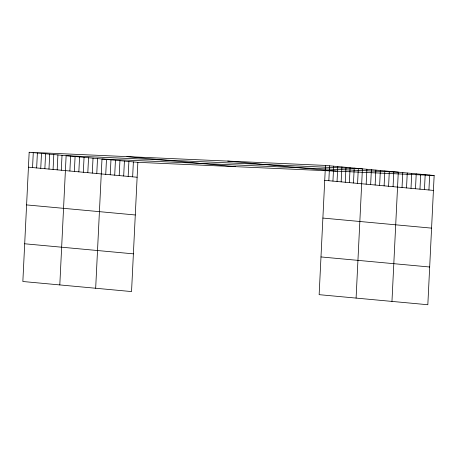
<?xml version="1.0" encoding="UTF-8"?>
<svg xmlns="http://www.w3.org/2000/svg" width="457" height="457" viewBox="0 0 457 457"><rect width="100%" height="100%" fill="white"/><g stroke="black" fill="none" stroke-linecap="round" stroke-linejoin="round"><path stroke-width="0.69" d="M29.168 152.267L22.85 281.506L131.542 291.572L137.86 162.332L29.168 152.267L325.458 165.428L434.15 175.494L427.832 304.733L319.14 294.668L325.458 165.428M32.55 167.565L33.275 152.649M36.651 167.948L37.383 153.026M40.759 168.325L41.49 153.409M44.866 168.707L45.597 153.792M48.973 169.084L49.699 154.169M53.075 169.467L53.806 154.552M57.182 169.844L57.913 154.929M61.289 170.227L62.021 155.311M59.804 284.928L66.128 155.688L362.412 168.85L356.094 298.09M69.881 171.021L70.606 156.105M74.365 171.438L75.091 156.523M78.844 171.849L79.575 156.934M83.328 172.266L84.059 157.351M87.813 172.683L88.544 157.768M92.297 173.094L93.028 158.179M96.781 173.511L97.507 158.596M95.673 288.253L101.991 159.013L398.281 172.169L391.963 301.409M105.744 174.34L106.475 159.424M110.228 174.757L110.96 159.841M114.713 175.174L115.444 160.258M119.197 175.585L119.928 160.67M123.681 176.002L124.413 161.087M128.166 176.419L128.891 161.504M132.65 176.83L133.375 161.915M328.834 180.726L329.566 165.811M332.942 181.103L333.673 166.188M337.049 181.486L337.78 166.571M341.156 181.863L341.887 166.948M345.264 182.246L345.989 167.331M349.365 182.623L350.096 167.708M353.472 183.006L354.204 168.09M357.58 183.388L358.311 168.467M366.171 184.182L366.897 169.267M370.65 184.594L371.381 169.678M375.134 185.011L375.865 170.095M379.618 185.428L380.35 170.512M384.103 185.839L384.834 170.924M388.587 186.256L389.318 171.341M393.071 186.673L393.797 171.758M402.034 187.501L402.766 172.586M406.519 187.918L407.25 173.003M411.003 188.33L411.734 173.414M415.487 188.747L416.218 173.831M419.972 189.164L420.697 174.248M424.456 189.575L425.181 174.66M428.934 189.992L429.666 175.077M137.86 162.332L434.15 175.494M227.683 161.087L336.375 171.152M126.949 156.614L235.635 166.674M324.733 180.344L433.419 190.409M28.443 167.182L137.129 177.247M322.888 218.069L431.574 228.134M26.597 204.913L135.283 214.973M320.985 256.943L429.677 267.002M24.695 243.781L133.387 253.846"/></g></svg>
